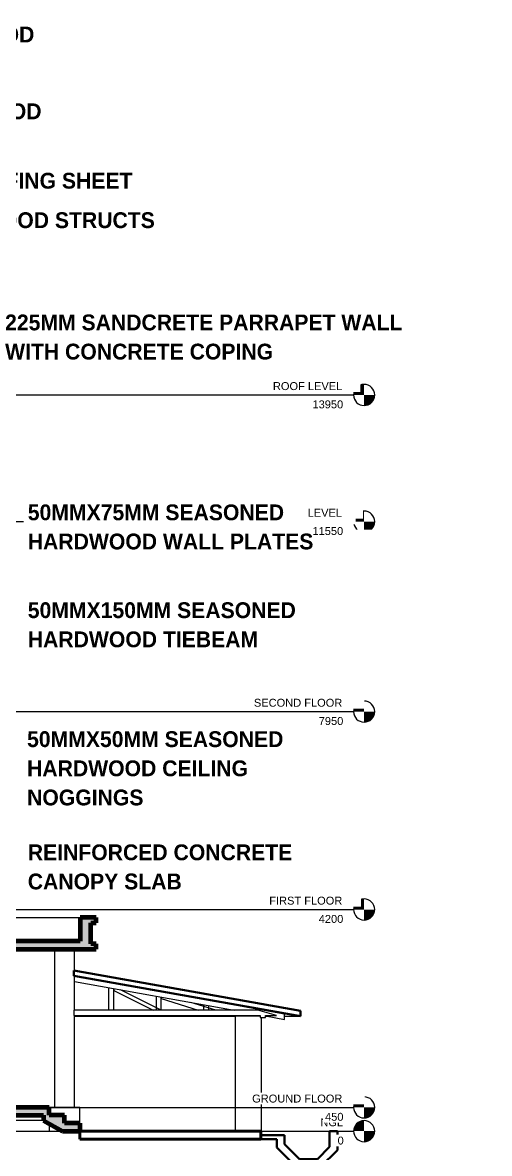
# Model space of a CAD drawing. Header units: millimetres. Extents: x -35190 to 411743, y -233114 to 23872.
# Drawn here: x 23202 to 32052, y -222143 to -200717 of the extents above; entities that cross this region are included whole.
import ezdxf

# ---------------------------------------------------------------- set-up
doc = ezdxf.new("R2010")
doc.units = ezdxf.units.MM
doc.linetypes.add('Centre', pattern=[31.75, 6.35, -4.7625, 15.875, -4.7625])
for name, color, linetype, lineweight in [('A-DETL-GENF', 92, 'Continuous', 18), ('A-DETL-THIN', 151, 'Continuous', 18), ('A-FLOR', 192, 'Continuous', 18), ('A-FLOR-LEVL', 51, 'Continuous', 18), ('A-WALL', 113, 'Continuous', 18), ('G-ANNO-TEXT', 231, 'Continuous', 9), ('I-WALL', 2, 'Continuous', 18), ('Q-CASE', 31, 'Continuous', 18), ('S-STRS', 31, 'Continuous', 18)]:
    doc.layers.add(name, color=color, linetype=linetype, lineweight=lineweight)
doc.styles.add('Arial', font='arial.ttf', dxfattribs={"height": 187.5})
doc.styles.add('Tempus Sans ITC_B', font='', dxfattribs={"height": 300})
doc.styles.get('Tempus Sans ITC_B').set_extended_font_data('Tempus Sans ITC', bold=True)

# ---------------------------------------------------------------- blocks, each defined once
blk = doc.blocks.new('Casework 2 - Casework 2-644764-Section 2')
at = {"layer": 'Q-CASE'}
blk.add_line((16300, 4050), (20800, 4050), dxfattribs=at)
blk = doc.blocks.new('Casework 3 - Casework 3-687578-Section 2')
at = {"layer": 'Q-CASE', "lineweight": 35}
for p, q in [((24975, 2280), (20676, 3045)), ((20676, 3045), (20676, 2941)), ((20676, 2941), (24975, 2176)), ((24975, 2176), (24975, 2280)), ((25675, 0), (25525, 0)), ((25525, 0), (25525, -299)), ((25675, -361), (25675, 0)), ((24675, -75), (24225, -75)), ((24225, -75), (24225, -155)), ((24225, -155), (24525, -155)), ((24525, -155), (24525, -312)), ((24675, -250), (24675, -75)), ((24525, -312), (24892, -679)), ((24954, -529), (24675, -250)), ((25525, -299), (25295, -529)), ((25357, -679), (25675, -361)), ((25295, -529), (24954, -529)), ((24892, -679), (25357, -679))]:
    blk.add_line(p, q, dxfattribs=at)
at = {"layer": 'Q-CASE'}
for p, q in [((24675, 2219), (20688, 2939)), ((20688, 2838), (23715, 2291)), ((21336, 2824), (21336, 2822)), ((21436, 2804), (21436, 2806)), ((21336, 2721), (21336, 2291)), ((21436, 2703), (21436, 2666)), ((21436, 2291), (21436, 2703)), ((21436, 2666), (22181, 2291)), ((22336, 2291), (21563, 2680)), ((22236, 2664), (22236, 2660)), ((22336, 2642), (22336, 2646)), ((22236, 2558), (22236, 2291)), ((22336, 2540), (22336, 2510)), ((22336, 2291), (22336, 2540)), ((22336, 2510), (23034, 2291)), ((23368, 2291), (22897, 2439)), ((23136, 2504), (23136, 2497)), ((23136, 2395), (23136, 2291)), ((23236, 2479), (23236, 2486)), ((23236, 2291), (23236, 2377)), ((24166, 2291), (20676, 2291)), ((20676, 2291), (20676, 2191)), ((20676, 2191), (24210, 2191)), ((20688, 2176), (23735, 2176)), ((24523, 2191), (24166, 2291)), ((24210, 2191), (24210, 2150)), ((24210, 2150), (24310, 2150)), ((24310, 2191), (24523, 2191)), ((24310, 2150), (24310, 2191)), ((24310, 2183), (24675, 2117)), ((24310, 2176), (24349, 2176)), ((24675, 2117), (24675, 2219)), ((24675, 2176), (24975, 2176))]:
    blk.add_line(p, q, dxfattribs=at)
blk = doc.blocks.new('Casework 4 - Casework 4-774435-Section 2')
at = {"layer": 'Q-CASE'}
for p, q in [((23735, 2176), (23735, 0)), ((23985, 2176), (23735, 2176)), ((24210, 2176), (23985, 2176)), ((24235, -75), (24235, 2150))]:
    blk.add_line(p, q, dxfattribs=at)
blk = doc.blocks.new('Level - M_Level Head - Circle-24867-Section 2')
at = {"layer": 'A-FLOR-LEVL', "lineweight": 9}
h = blk.add_hatch(color=256, dxfattribs=at)
edge = h.paths.add_edge_path()
edge.add_line((-17910, -318), (-17710, -318))
edge.add_arc((-17910, -318), 200, 0, 90)
edge.add_line((-17910, -118), (-17910, -318))
h = blk.add_hatch(color=256, dxfattribs=at)
edge = h.paths.add_edge_path()
edge.add_line((-17910, -518), (-17910, -318))
edge.add_line((-17910, -318), (-18110, -318))
edge.add_arc((-17910, -318), 200, 180, 270)
blk.add_circle((-17910, -318), 200, dxfattribs=at)

msp = doc.modelspace()

# ---------------------------------------------------------------- hatches: boundary and pattern name
at = {"layer": 'A-DETL-GENF'}
h = msp.add_hatch(dxfattribs=at)
h.set_pattern_fill('FP_7', style=0, pattern_type=2)
h.set_pattern_definition([(50, (6216.13, -214796.49), (127.5292, -11.1576), [13.335, -146.685]), (355, (6216.13, -214796.5), (-24.6697, 133.74), [10.668, -117.348]), (100.451, (6226.76, -214797.42), (102.8597, 122.5818), [11.333, -124.663]), (46.184, (6216.13, -214760.93), (189.7552, -29.4304), [20.003, -220.028]), (96.636, (6231.94, -214763.39), (166.1822, 173.1996), [17, -186.995]), (351.184, (6216.13, -214760.93), (166.184, 173.1976), [16.002, -176.022]), (21, (6233.91, -214769.82), (106.13027, -71.586), [13.335, -146.685]), (326, (6233.91, -214769.82), (43.2619, 128.93175), [10.668, -117.348]), (71.451, (6242.75, -214775.79), (149.392, 57.34505), [11.333, -124.663]), (37.5, (6216.13, -214796.494), (2.16223, 59.18836), [5.867, -110.058, 5.867, -113.259, -117.793]), (37.5, (6216.13, -214796.494), (2.16223, 59.18836), [-235.052, 5.867, -111.925]), (7.5, (6216.13, -214796.494), (46.77386, 70.12615), [5.867, -62.052, 5.867, -107.391, -44.895]), (7.5, (6216.13, -214796.494), (46.77386, 70.12615), [-181.178, 5.867, -39.027]), (327.5, (6176.48, -214796.494), (94.91367, -4.01009), [5.867, -38.583, 5.867, -132.817, -184.023]), (327.5, (6176.48, -214796.494), (94.91367, -4.01009), [-183.134, 5.867, -178.156]), (317.5, (6158.7, -214796.49), (103.69057, 17.79882), [5.867, -51.918, 5.867, -86.233, -130.683]), (317.5, (6158.7, -214796.49), (103.69057, 17.79882), [-149.885, 5.867, -124.816])])
h.paths.add_polyline_path([(-6376.1, -221721.5), (-6376.1, -221306.5), (-4879.2, -221306.5), (-4879.2, -221156.5), (-6676.1, -221156.5), (-6676.1, -221721.5), (-6558.5, -221721.5)])
h.paths.add_polyline_path([(24295.8, -221721.5), (24295.8, -221571.5), (23995.8, -221571.5), (23995.8, -221421.5), (23707.8, -221421.5), (23707.8, -221271.5), (11735.8, -221271.5), (11735.8, -221121.5), (11435.8, -221121.5), (11435.8, -220971.5), (11135.8, -220971.5), (11135.8, -220821.5), (10835.8, -220821.5), (10835.8, -220671.5), (10535.8, -220671.5), (10535.8, -220521.5), (10235.8, -220521.5), (10235.8, -220371.5), (9935.8, -220371.5), (9935.8, -220221.5), (9635.8, -220221.5), (9635.8, -220071.5), (9335.8, -220071.5), (9335.8, -219921.5), (9035.8, -219921.5), (9035.8, -219771.5), (8735.8, -219771.5), (8735.8, -219621.5), (8435.8, -219621.5), (8435.8, -219471.5), (8135.8, -219471.5), (8135.8, -219321.5), (7835.8, -219321.5), (7835.8, -219171.5), (7535.8, -219171.5), (7535.8, -219021.5), (5510.8, -219021.5), (5510.8, -219321.5), (5735.8, -219321.5), (5735.8, -219171.5), (7200.4, -219171.5), (11400.4, -221271.5), (3485.8, -221271.5), (3485.8, -221421.5), (23595.8, -221421.5), (23595.8, -221521.5), (23960.4, -221721.5)])
h.paths.add_polyline_path([(211.3, -221421.5), (285.8, -221421.5), (285.8, -221271.5), (-4864.2, -221271.5), (-4864.2, -221421.5), (-540.9, -221421.5)])
h.paths.add_polyline_path([(-6558.5, -219251.5), (-6376.1, -219251.5), (-6376.1, -218801.5), (-8314.2, -218801.5), (-8314.2, -218951.5), (-6676.1, -218951.5), (-6676.1, -219251.5)])
h.paths.add_polyline_path([(3710.8, -218571.5), (3710.8, -218346.5), (3485.8, -218346.5), (3485.8, -218571.5)])
h.paths.add_polyline_path([(19270.8, -218523.5), (19515.8, -218523.5), (19515.8, -218271.5), (24595.8, -218271.5), (24595.8, -218171.5), (24495.8, -218171.5), (24495.8, -217771.5), (24595.8, -217771.5), (24595.8, -217671.5), (24295.8, -217671.5), (24295.8, -218121.5), (19270.8, -218121.5), (19270.8, -218424.7)])
h.paths.add_polyline_path([(13560.8, -217971.5), (13560.8, -217521.5), (11735.8, -217521.5), (11735.8, -217371.5), (11435.8, -217371.5), (11435.8, -217221.5), (11135.8, -217221.5), (11135.8, -217071.5), (10835.8, -217071.5), (10835.8, -216921.5), (10535.8, -216921.5), (10535.8, -216771.5), (10235.8, -216771.5), (10235.8, -216621.5), (9935.8, -216621.5), (9935.8, -216471.5), (9635.8, -216471.5), (9635.8, -216321.5), (9335.8, -216321.5), (9335.8, -216171.5), (9035.8, -216171.5), (9035.8, -216021.5), (8735.8, -216021.5), (8735.8, -215871.5), (8435.8, -215871.5), (8435.8, -215721.5), (8135.8, -215721.5), (8135.8, -215571.5), (7835.8, -215571.5), (7835.8, -215421.5), (7535.8, -215421.5), (7535.8, -215271.5), (5510.8, -215271.5), (5510.8, -215571.5), (5735.8, -215571.5), (5735.8, -215421.5), (7200.4, -215421.5), (11700.4, -217671.5), (13335.8, -217671.5), (13335.8, -217971.5)])
h.paths.add_polyline_path([(211.3, -217971.5), (285.8, -217971.5), (285.8, -217521.5), (-4864.2, -217521.5), (-4864.2, -217971.5), (-4639.2, -217971.5), (-4639.2, -217671.5), (-3839.2, -217671.5), (-3839.2, -217971.5), (-3614.2, -217971.5), (-3614.2, -217671.5), (-2064.2, -217671.5), (-2064.2, -217971.5), (-1839.2, -217971.5), (-1839.2, -217671.5), (60.8, -217671.5), (60.8, -217971.5)])
h.paths.add_polyline_path([(5510.8, -217971.5), (5735.8, -217971.5), (5735.8, -217521.5), (3485.8, -217521.5), (3485.8, -217971.5), (3710.8, -217971.5), (3710.8, -217671.5), (5510.8, -217671.5), (5510.8, -217942.6)])
h.paths.add_polyline_path([(-6652.6, -217859.7), (-6376.1, -217859.7), (-6376.1, -217559.7), (-4879.2, -217559.7), (-4879.2, -217409.7), (-6676.1, -217409.7), (-6676.1, -217859.7), (-6664.3, -217859.7)])
h.paths.add_polyline_path([(-6676.1, -215496.5), (-6376.1, -215496.5), (-6376.1, -215046.5), (-8314.2, -215046.5), (-8314.2, -215196.5), (-6676.1, -215196.5)])
h.paths.add_polyline_path([(-2045.3, -215421.5), (-1839.2, -215421.5), (-1839.2, -215196.5), (-2064.2, -215196.5), (-2064.2, -215421.5)])
h.paths.add_polyline_path([(3485.8, -214821.5), (3710.8, -214821.5), (3710.8, -214596.5), (3485.8, -214596.5)])
h.paths.add_polyline_path([(5510.8, -214221.5), (5735.8, -214221.5), (5735.8, -213771.5), (3485.8, -213771.5), (3485.8, -214221.5), (3710.8, -214221.5), (3710.8, -213921.5), (5510.8, -213921.5), (5510.8, -214086.3)])
h.paths.add_polyline_path([(13335.8, -214221.5), (13560.8, -214221.5), (13560.8, -213771.5), (10038, -213771.5), (10038, -213921.5), (13335.8, -213921.5), (13335.8, -214086.3)])
h.paths.add_polyline_path([(-4864.2, -214221.5), (-4639.2, -214221.5), (-4639.2, -213921.5), (-3839.2, -213921.5), (-3839.2, -214221.5), (-3614.2, -214221.5), (-3614.2, -213921.5), (-2064.2, -213921.5), (-2064.2, -214221.5), (-1839.2, -214221.5), (-1839.2, -213921.5), (60.8, -213921.5), (60.8, -214221.5), (285.8, -214221.5), (285.8, -213771.5), (-4864.2, -213771.5), (-4864.2, -214206.8)])
h.paths.add_polyline_path([(-2064.2, -211671.5), (-1839.2, -211671.5), (-1839.2, -211446.5), (-2064.2, -211446.5)])
h.paths.add_polyline_path([(3710.8, -211071.5), (3710.8, -210846.5), (3470.6, -210846.5), (3470.6, -211071.5)])
h.paths.add_polyline_path([(19495.8, -211031.5), (19495.8, -210806.5), (19270.8, -210806.5), (19270.8, -211031.5)])
at = {"layer": 'S-STRS'}
h = msp.add_hatch(dxfattribs=at)
h.set_pattern_fill('FP_2', color=256, style=0, pattern_type=2)
h.set_pattern_definition([(50, (6216.13, -214796.49), (127.5292, -11.1576), [13.335, -146.685]), (355, (6216.13, -214796.5), (-24.6697, 133.74), [10.668, -117.348]), (100.451, (6226.76, -214797.42), (102.8597, 122.5818), [11.333, -124.663]), (46.184, (6216.13, -214760.93), (189.7552, -29.4304), [20.002, -220.027]), (96.636, (6231.94, -214763.39), (166.1822, 173.1996), [17, -186.995]), (351.184, (6216.13, -214760.93), (166.184, 173.1976), [16.002, -176.022]), (21, (6233.91, -214769.82), (106.13027, -71.586), [13.335, -146.685]), (326, (6233.91, -214769.82), (43.2619, 128.93175), [10.668, -117.348]), (71.451, (6242.75, -214775.79), (149.392, 57.34505), [11.333, -124.663]), (37.5, (6216.13, -214796.494), (2.16223, 59.18836), [5.867, -110.058, 5.867, -113.259, -117.792]), (37.5, (6216.13, -214796.494), (2.16223, 59.18836), [-235.052, 5.867, -111.925]), (7.5, (6216.13, -214796.494), (46.77386, 70.12615), [5.867, -62.052, 5.867, -107.391, -44.895]), (7.5, (6216.13, -214796.494), (46.77386, 70.12615), [-181.178, 5.867, -39.027]), (327.5, (6176.48, -214796.494), (94.91367, -4.01009), [5.867, -38.583, 5.867, -132.817, -184.023]), (327.5, (6176.48, -214796.494), (94.91367, -4.01009), [-183.134, 5.867, -178.156]), (317.5, (6158.7, -214796.49), (103.69057, 17.79882), [5.867, -51.918, 5.867, -86.233, -130.683]), (317.5, (6158.7, -214796.49), (103.69057, 17.79882), [-149.885, 5.867, -124.816])])
h.paths.add_polyline_path([(23960.4, -221721.5), (23695.8, -221576.3), (23695.8, -221589.2), (23707.8, -221595.2)])

# ---------------------------------------------------------------- linework, layer by layer
at = {"layer": 'A-DETL-THIN', "lineweight": 100}
for p, q in [((24595.8, -217671.5), (24295.8, -217671.5)), ((24295.8, -217671.5), (24295.8, -218121.5)), ((24595.8, -217771.5), (24595.8, -217671.5)), ((24495.8, -218171.5), (24495.8, -217771.5)), ((24495.8, -217771.5), (24595.8, -217771.5)), ((24295.8, -218121.5), (19270.8, -218121.5)), ((19515.8, -218271.5), (24595.8, -218271.5)), ((24595.8, -218171.5), (24495.8, -218171.5)), ((24595.8, -218271.5), (24595.8, -218171.5)), ((23707.8, -221271.5), (11735.8, -221271.5)), ((23707.8, -221421.5), (23707.8, -221271.5)), ((3485.8, -221421.5), (23595.8, -221421.5)), ((23595.8, -221421.5), (23595.8, -221521.5)), ((23595.8, -221521.5), (23960.4, -221721.5)), ((23995.8, -221421.5), (23707.8, -221421.5)), ((23995.8, -221571.5), (23995.8, -221421.5)), ((23960.4, -221721.5), (24295.8, -221721.5)), ((24295.8, -221571.5), (23995.8, -221571.5)), ((24295.8, -221721.5), (24295.8, -221571.5))]:
    msp.add_line(p, q, dxfattribs=at)
at = {"layer": 'A-FLOR'}
msp.add_line((23595.8, -221521.5), (19619.8, -221521.5), dxfattribs=at)
at = {"layer": 'A-FLOR', "lineweight": 50}
for p, q in [((24283.8, -221721.5), (24283.8, -221871.5)), ((27720.8, -221721.5), (24295.8, -221721.5)), ((27720.8, -221871.5), (27720.8, -221721.5)), ((24283.8, -221871.5), (27720.8, -221871.5))]:
    msp.add_line(p, q, dxfattribs=at)
at = {"layer": 'A-WALL'}
for p, q in [((23807.8, -218271.5), (23807.8, -221271.5)), ((24183.8, -218678.3), (24183.8, -218271.5)), ((24183.8, -219430.8), (24183.8, -218782.2)), ((24183.8, -221271.5), (24183.8, -219530.8))]:
    msp.add_line(p, q, dxfattribs=at)
at = {"layer": 'I-WALL'}
for p, q in [((24283.8, -221271.5), (23707.8, -221271.5)), ((24283.8, -221571.5), (24283.8, -221271.5)), ((19507.8, -221721.5), (23960.4, -221721.5)), ((23707.8, -221595.2), (23707.8, -221721.5))]:
    msp.add_line(p, q, dxfattribs=at)
at = {"layer": 'S-STRS', "lineweight": 35}
for p, q in [((23695.8, -221576.3), (23695.8, -221589.2)), ((23695.8, -221589.2), (23960.4, -221721.5))]:
    msp.add_line(p, q, dxfattribs=at)

# ---------------------------------------------------------------- block references
at = {"layer": 'A-FLOR-LEVL', "lineweight": 9, "extrusion": (0, 0, -1)}
for p in [(-11767, -207454), (-11767, -209854), (-11767, -213454), (-11767, -217204), (-11767, -221404)]:
    msp.add_blockref('Level - M_Level Head - Circle-24867-Section 2', p, dxfattribs=at)
at = {"layer": 'Q-CASE'}
for name in ['Casework 2 - Casework 2-644764-Section 2', 'Casework 3 - Casework 3-687578-Section 2', 'Casework 4 - Casework 4-774435-Section 2']:
    msp.add_blockref(name, (3495.5, -221721.5), dxfattribs=at)

# ---------------------------------------------------------------- texts
at = {"layer": 'G-ANNO-TEXT', "color": 7, "lineweight": 35, "char_height": 300, "attachment_point": 1, "style": 'Tempus Sans ITC_B', "bg_fill": 3, "box_fill_scale": 1.25, "bg_fill_color": 256, "bg_fill_true_color": 13158600, "bg_fill_transparency": 0}
for s, insert, width in [('50MMX75MM SEASONED HARDWOOD ', (16002.2, -200791.6), 9387.761), ('50MMX150MM SEASONED HARDWOOD ', (15914.9, -202247.2), 9664.343), ('0.7MM LONGSPAN ALUMINUM ROOFING SHEET', (15946, -203562.4), 11696.621), ('75MMX100MM  SEASONED HARDWOOD STRUCTS', (15946, -204310.3), 11820.882), ('225MM SANDCRETE PARRAPET WALL ', (22870.1, -206247.9), 9107.17)]:
    msp.add_mtext(s, dxfattribs=dict(at, insert=insert, width=width))

# ---------------------------------------------------------------- next in the draw order: texts
at = {"layer": 'A-FLOR-LEVL', "lineweight": 9, "char_height": 150, "attachment_point": 1, "style": 'Arial', "bg_fill": 3, "box_fill_scale": 1.25, "bg_fill_color": 256, "bg_fill_true_color": 13158600, "bg_fill_transparency": 0}
for s, insert, width in [('ROOF LEVEL', (27947.5, -207529.3), 1619.409), ('13950', (28697.4, -207875.2), 721.519), ('CEILING LEVEL', (27709, -209929.3), 1908.016), ('11550', (28697.4, -210275.2), 721.519), ('SECOND FLOOR', (27587, -213529.3), 2056.328), ('7950', (28816.4, -213875.2), 577.215), ('FIRST FLOOR', (27878, -217279.3), 1703.586), ('4200', (28816.4, -217625.2), 577.215), ('NGL', (28847, -221479.3), 529.114), ('0', (29173.9, -221825.2), 144.304)]:
    msp.add_mtext(s, dxfattribs=dict(at, insert=insert, width=width))
at = {"layer": 'G-ANNO-TEXT', "color": 7, "lineweight": 35, "char_height": 300, "attachment_point": 1, "style": 'Tempus Sans ITC_B', "bg_fill": 3, "box_fill_scale": 1.25, "bg_fill_color": 256, "bg_fill_true_color": 13158600, "bg_fill_transparency": 0}
for s, insert, width in [('WITH CONCRETE COPING', (22870.1, -206800.2), 6225.103), ('50MMX150MM SEASONED ', (23299.7, -211700.6), 6421.517), ('REINFORCED CONCRETE ', (23299.7, -216288.6), 6036.707)]:
    msp.add_mtext(s, dxfattribs=dict(at, insert=insert, width=width))

# ---------------------------------------------------------------- next in the draw order: linework, layer by layer
at = {"layer": 'A-FLOR-LEVL', "linetype": 'Centre', "lineweight": 9}
for p, q in [((-14214.6, -207771.5), (29477.2, -207771.5)), ((-14214.6, -210171.5), (29477.2, -210171.5)), ((-14214.6, -213771.5), (29477.2, -213771.5)), ((-14214.6, -217521.5), (29477.2, -217521.5)), ((-13579.6, -221721.5), (29477.2, -221721.5))]:
    msp.add_line(p, q, dxfattribs=at)

# ---------------------------------------------------------------- next in the draw order: block references
at = {"layer": 'A-FLOR-LEVL', "lineweight": 9, "extrusion": (0, 0, -1)}
msp.add_blockref('Level - M_Level Head - Circle-24867-Section 2', (-11767, -220954), dxfattribs=at)

# ---------------------------------------------------------------- next in the draw order: texts
at = {"layer": 'G-ANNO-TEXT', "color": 7, "lineweight": 35, "char_height": 300, "attachment_point": 1, "style": 'Tempus Sans ITC_B', "bg_fill": 3, "box_fill_scale": 1.25, "bg_fill_color": 256, "bg_fill_true_color": 13158600, "bg_fill_transparency": 0}
for s, insert, width in [('HARDWOOD TIEBEAM', (23299.7, -212252.9), 5379.323), ('50MMX50MM SEASONED ', (23286.3, -214144.4), 6225.103), ('CANOPY SLAB', (23299.7, -216841), 3399.155)]:
    msp.add_mtext(s, dxfattribs=dict(at, insert=insert, width=width))

# ---------------------------------------------------------------- next in the draw order: texts
at = {"layer": 'A-FLOR-LEVL', "lineweight": 9, "char_height": 150, "attachment_point": 1, "style": 'Arial', "bg_fill": 3, "box_fill_scale": 1.25, "bg_fill_color": 256, "bg_fill_true_color": 13158600, "bg_fill_transparency": 0}
for s, insert, width in [('GROUND FLOOR', (27553.5, -221029.3), 2096.413), ('450', (28935.9, -221375.2), 432.911)]:
    msp.add_mtext(s, dxfattribs=dict(at, insert=insert, width=width))
at = {"layer": 'G-ANNO-TEXT', "color": 7, "lineweight": 35, "char_height": 300, "attachment_point": 1, "style": 'Tempus Sans ITC_B', "bg_fill": 3, "box_fill_scale": 1.25, "bg_fill_color": 256, "bg_fill_true_color": 13158600, "bg_fill_transparency": 0}
for s, insert, width in [('50MMX75MM SEASONED ', (23299.7, -209846.5), 6144.935), ('HARDWOOD CEILING ', (23286.3, -214696.8), 5343.247)]:
    msp.add_mtext(s, dxfattribs=dict(at, insert=insert, width=width))

# ---------------------------------------------------------------- next in the draw order: linework, layer by layer
at = {"layer": 'A-FLOR-LEVL', "linetype": 'Centre', "lineweight": 9}
msp.add_line((-14214.6, -221271.5), (29477.2, -221271.5), dxfattribs=at)

# ---------------------------------------------------------------- next in the draw order: texts
at = {"layer": 'G-ANNO-TEXT', "color": 7, "lineweight": 35, "char_height": 300, "attachment_point": 1, "style": 'Tempus Sans ITC_B', "bg_fill": 3, "box_fill_scale": 1.25, "bg_fill_color": 256, "bg_fill_true_color": 13158600, "bg_fill_transparency": 0}
for s, insert, width in [('HARDWOOD WALL PLATES', (23299.7, -210398.8), 6513.711), ('NOGGINGS', (23286.3, -215249.1), 2705.695)]:
    msp.add_mtext(s, dxfattribs=dict(at, insert=insert, width=width))

doc.saveas('drawing.dxf')
